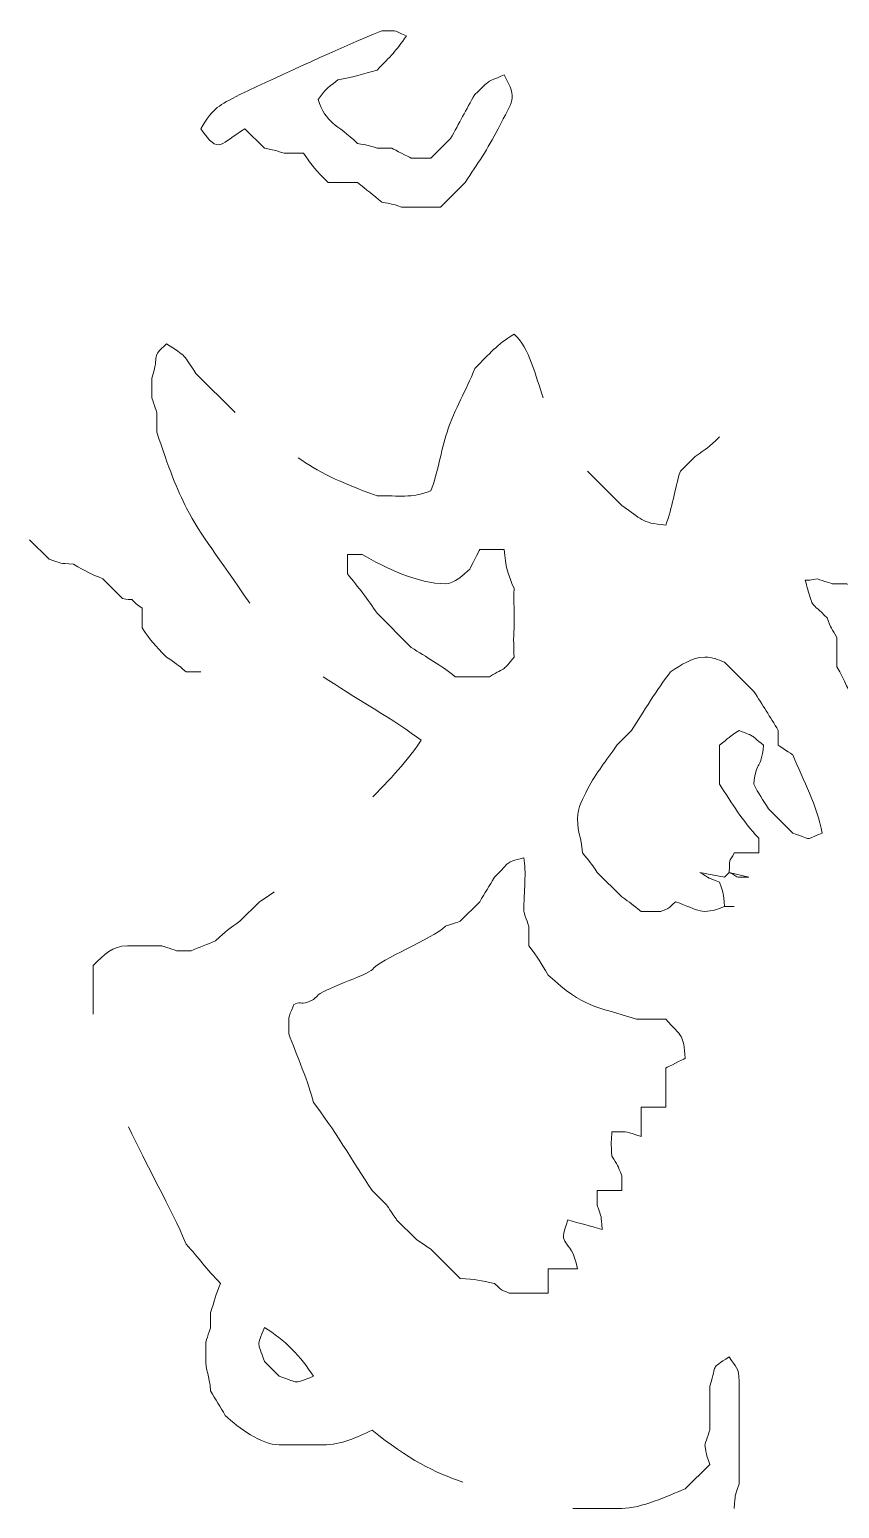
# Model space of a CAD drawing. Header units: millimetres. Extents: x -6423 to -1759, y 6 to 2012.
# Drawn here: x -1970.71 to -1945.9, y 1662.86 to 1708.18 of the extents above; entities that cross this region are included whole.
import ezdxf

# ---------------------------------------------------------------- set-up
doc = ezdxf.new("R2010")
doc.units = ezdxf.units.MM
doc.header["$MEASUREMENT"] = 0
doc.layers.add('layer 1', color=7, linetype='Continuous')

msp = doc.modelspace()

# ---------------------------------------------------------------- linework, layer by layer
at = {"layer": 'layer 1', "color": 177, "lineweight": 9}
for points, knots in [([(-1956.1694, 1706.7923), (-1956.773, 1706.5368), (-1956.5456, 1706.6754), (-1957.0689, 1706.1925), (-1957.0689, 1706.1925), (-1957.3473, 1705.7276), (-1957.5401, 1705.3081), (-1957.8185, 1704.843), (-1957.8185, 1704.843), (-1957.8185, 1704.843), (-1958.4182, 1704.2434), (-1958.4182, 1704.2434), (-1958.4182, 1704.2434), (-1958.4182, 1704.2434), (-1959.018, 1704.2432), (-1959.018, 1704.2432), (-1959.018, 1704.2432), (-1959.1136, 1704.2979), (-1959.5139, 1704.4889), (-1959.6177, 1704.5434), (-1959.6177, 1704.5434), (-1959.6177, 1704.5434), (-1960.0674, 1704.5434), (-1960.0674, 1704.5434), (-1960.0674, 1704.5434), (-1960.4359, 1704.6759), (-1960.3245, 1704.6271), (-1960.6672, 1704.693), (-1960.6672, 1704.693), (-1961.2896, 1705.3017), (-1961.6535, 1705.3015), (-1961.8665, 1706.0423), (-1961.8665, 1706.0423), (-1961.5952, 1706.4056), (-1961.6865, 1706.2944), (-1961.2671, 1706.6424), (-1961.2671, 1706.6424), (-1960.8389, 1706.7232), (-1960.4722, 1706.8108), (-1960.0674, 1706.942), (-1960.0674, 1706.942), (-1959.6365, 1707.3731), (-1959.4866, 1707.5205), (-1959.1678, 1707.9916), (-1959.1678, 1707.9916), (-1959.6468, 1708.1814), (-1959.3111, 1708.1283), (-1959.9178, 1708.1415), (-1959.9178, 1708.1415), (-1961.2768, 1707.5964), (-1962.9196, 1706.8185), (-1964.2654, 1706.1925), (-1964.2654, 1706.1925), (-1964.9395, 1705.8318), (-1965.0454, 1705.8284), (-1965.4648, 1705.143), (-1965.4648, 1705.143), (-1964.8996, 1704.3098), (-1964.8686, 1704.6985), (-1964.1154, 1705.143), (-1964.1154, 1705.143), (-1964.1154, 1705.143), (-1963.5158, 1704.5432), (-1963.5158, 1704.5432), (-1963.5158, 1704.5432), (-1963.1937, 1704.4755), (-1963.2578, 1704.5066), (-1962.916, 1704.3934), (-1962.916, 1704.3934), (-1962.916, 1704.3934), (-1962.3162, 1704.3933), (-1962.3162, 1704.3933), (-1962.3162, 1704.3933), (-1962.0317, 1703.9722), (-1961.9525, 1703.8881), (-1961.5667, 1703.4938), (-1961.5667, 1703.4938), (-1961.5667, 1703.4938), (-1960.6672, 1703.4937), (-1960.6672, 1703.4937), (-1960.6672, 1703.4937), (-1960.3896, 1703.2698), (-1960.1947, 1703.1188), (-1959.9176, 1702.8941), (-1959.9176, 1702.8941), (-1959.5955, 1702.8264), (-1959.6596, 1702.8576), (-1959.3178, 1702.7441), (-1959.3178, 1702.7441), (-1959.3178, 1702.7441), (-1958.1187, 1702.7442), (-1958.1187, 1702.7442), (-1958.1187, 1702.7442), (-1958.1187, 1702.7442), (-1957.3687, 1703.4938), (-1957.3687, 1703.4938), (-1957.3687, 1703.4938), (-1956.9818, 1704.0852), (-1956.6802, 1704.5014), (-1956.3591, 1705.1428), (-1956.3591, 1705.1428), (-1955.9019, 1706.0572), (-1955.7421, 1706.0041), (-1956.1694, 1706.7923)], [0, 0, 0, 0, 0.037037037037037, 0.037037037037037, 0.037037037037037, 0.037037037037037, 0.0740740740740741, 0.0740740740740741, 0.0740740740740741, 0.0740740740740741, 0.1111111111111111, 0.1111111111111111, 0.1111111111111111, 0.1111111111111111, 0.1481481481481481, 0.1481481481481481, 0.1481481481481481, 0.1481481481481481, 0.1851851851851852, 0.1851851851851852, 0.1851851851851852, 0.1851851851851852, 0.2222222222222222, 0.2222222222222222, 0.2222222222222222, 0.2222222222222222, 0.2592592592592592, 0.2592592592592592, 0.2592592592592592, 0.2592592592592592, 0.2962962962962963, 0.2962962962962963, 0.2962962962962963, 0.2962962962962963, 0.3333333333333333, 0.3333333333333333, 0.3333333333333333, 0.3333333333333333, 0.3703703703703703, 0.3703703703703703, 0.3703703703703703, 0.3703703703703703, 0.4074074074074074, 0.4074074074074074, 0.4074074074074074, 0.4074074074074074, 0.4444444444444444, 0.4444444444444444, 0.4444444444444444, 0.4444444444444444, 0.4814814814814815, 0.4814814814814815, 0.4814814814814815, 0.4814814814814815, 0.5185185185185185, 0.5185185185185185, 0.5185185185185185, 0.5185185185185185, 0.5555555555555556, 0.5555555555555556, 0.5555555555555556, 0.5555555555555556, 0.5925925925925926, 0.5925925925925926, 0.5925925925925926, 0.5925925925925926, 0.6296296296296297, 0.6296296296296297, 0.6296296296296297, 0.6296296296296297, 0.6666666666666666, 0.6666666666666666, 0.6666666666666666, 0.6666666666666666, 0.7037037037037037, 0.7037037037037037, 0.7037037037037037, 0.7037037037037037, 0.7407407407407407, 0.7407407407407407, 0.7407407407407407, 0.7407407407407407, 0.7777777777777778, 0.7777777777777778, 0.7777777777777778, 0.7777777777777778, 0.8148148148148148, 0.8148148148148148, 0.8148148148148148, 0.8148148148148148, 0.8518518518518519, 0.8518518518518519, 0.8518518518518519, 0.8518518518518519, 0.8888888888888888, 0.8888888888888888, 0.8888888888888888, 0.8888888888888888, 0.9259259259259259, 0.9259259259259259, 0.9259259259259259, 0.9259259259259259, 1, 1, 1, 1]), ([(-1963.9655, 1690.6002), (-1964.9446, 1692.0491), (-1965.4518, 1692.6474), (-1965.9001, 1693.5126), (-1965.9001, 1693.5126), (-1966.1916, 1694.0753), (-1966.4585, 1694.7511), (-1966.814, 1695.8475), (-1966.814, 1695.8475), (-1966.814, 1695.8475), (-1966.814, 1696.4472), (-1966.814, 1696.4472), (-1966.814, 1696.4472), (-1966.8183, 1696.4562), (-1966.955, 1696.872), (-1966.9641, 1696.897), (-1966.9641, 1696.897), (-1966.9641, 1696.897), (-1966.9641, 1697.4965), (-1966.9641, 1697.4965), (-1966.9641, 1697.4965), (-1966.7137, 1698.2693), (-1967.0165, 1698.115), (-1966.5143, 1698.5463), (-1966.5143, 1698.5463), (-1965.9118, 1698.1776), (-1965.9961, 1698.2112), (-1965.6147, 1697.6465), (-1965.6147, 1697.6465), (-1965.6147, 1697.6465), (-1964.4155, 1696.4472), (-1964.4155, 1696.4472)], [0, 0, 0, 0, 0.1111111111111111, 0.1111111111111111, 0.1111111111111111, 0.1111111111111111, 0.2222222222222222, 0.2222222222222222, 0.2222222222222222, 0.2222222222222222, 0.3333333333333333, 0.3333333333333333, 0.3333333333333333, 0.3333333333333333, 0.4444444444444444, 0.4444444444444444, 0.4444444444444444, 0.4444444444444444, 0.5555555555555556, 0.5555555555555556, 0.5555555555555556, 0.5555555555555556, 0.6666666666666666, 0.6666666666666666, 0.6666666666666666, 0.6666666666666666, 0.7777777777777778, 0.7777777777777778, 0.7777777777777778, 0.7777777777777778, 1, 1, 1, 1]), ([(-1962.4846, 1695.0611), (-1961.879, 1694.6451), (-1961.2597, 1694.3111), (-1960.0674, 1693.8985), (-1960.0674, 1693.8985), (-1959.3731, 1693.8985), (-1959.0308, 1693.8105), (-1958.4182, 1694.0484), (-1958.4182, 1694.0484), (-1958.1949, 1694.6237), (-1958.1195, 1695.2436), (-1957.9189, 1695.8476), (-1957.9189, 1695.8476), (-1957.6726, 1696.5896), (-1957.3481, 1697.1004), (-1957.0689, 1697.7966), (-1957.0689, 1697.7966), (-1956.6013, 1698.2641), (-1956.4075, 1698.5171), (-1955.8696, 1698.8458), (-1955.8696, 1698.8458), (-1955.3858, 1698.4429), (-1955.2112, 1697.5427), (-1954.9744, 1696.8971)], [0, 0, 0, 0, 0.1428571428571428, 0.1428571428571428, 0.1428571428571428, 0.1428571428571428, 0.2857142857142857, 0.2857142857142857, 0.2857142857142857, 0.2857142857142857, 0.4285714285714285, 0.4285714285714285, 0.4285714285714285, 0.4285714285714285, 0.5714285714285714, 0.5714285714285714, 0.5714285714285714, 0.5714285714285714, 0.7142857142857143, 0.7142857142857143, 0.7142857142857143, 0.7142857142857143, 1, 1, 1, 1]), ([(-1953.6209, 1694.6483), (-1953.6209, 1694.6483), (-1952.5711, 1693.5985), (-1952.5711, 1693.5985), (-1952.5711, 1693.5985), (-1951.9454, 1693.1894), (-1952.0002, 1693.0588), (-1951.2218, 1692.9987), (-1951.2218, 1692.9987), (-1951.0158, 1693.5293), (-1950.9534, 1694.0892), (-1950.772, 1694.6483), (-1950.772, 1694.6483), (-1950.772, 1694.6483), (-1950.3224, 1695.098), (-1950.3224, 1695.098), (-1950.3224, 1695.098), (-1949.957, 1695.3422), (-1949.9238, 1695.3735), (-1949.5727, 1695.6977)], [0, 0, 0, 0, 0.1666666666666667, 0.1666666666666667, 0.1666666666666667, 0.1666666666666667, 0.3333333333333333, 0.3333333333333333, 0.3333333333333333, 0.3333333333333333, 0.5, 0.5, 0.5, 0.5, 0.6666666666666666, 0.6666666666666666, 0.6666666666666666, 0.6666666666666666, 1, 1, 1, 1]), ([(-1970.7123, 1692.549), (-1970.7123, 1692.549), (-1970.1125, 1691.9496), (-1970.1125, 1691.9496), (-1970.1125, 1691.9496), (-1969.6724, 1691.8037), (-1969.837, 1691.8358), (-1969.3631, 1691.7994), (-1969.3631, 1691.7994), (-1968.9869, 1691.5743), (-1968.866, 1691.5113), (-1968.4633, 1691.3498), (-1968.4633, 1691.3498), (-1968.4633, 1691.3498), (-1967.8637, 1690.7499), (-1967.8637, 1690.7499), (-1967.8637, 1690.7499), (-1967.2613, 1690.6238), (-1967.888, 1690.9048), (-1967.2639, 1690.4502), (-1967.2639, 1690.4502), (-1967.2639, 1690.4502), (-1967.2639, 1689.8506), (-1967.2639, 1689.8506), (-1967.2639, 1689.8506), (-1966.9792, 1689.429), (-1966.9002, 1689.3454), (-1966.5143, 1688.9508), (-1966.5143, 1688.9508), (-1966.2306, 1688.7694), (-1966.1861, 1688.7202), (-1965.9145, 1688.5009), (-1965.9145, 1688.5009), (-1965.9145, 1688.5009), (-1965.4648, 1688.5012), (-1965.4648, 1688.5012)], [0, 0, 0, 0, 0.1, 0.1, 0.1, 0.1, 0.2, 0.2, 0.2, 0.2, 0.3, 0.3, 0.3, 0.3, 0.4, 0.4, 0.4, 0.4, 0.5, 0.5, 0.5, 0.5, 0.6, 0.6, 0.6, 0.6, 0.7, 0.7, 0.7, 0.7, 0.8, 0.8, 0.8, 0.8, 1, 1, 1, 1]), ([(-1955.8696, 1691.05), (-1955.8696, 1690.7996), (-1955.8777, 1690.6889), (-1955.874, 1690.6111), (-1955.874, 1690.6111), (-1955.8566, 1690.2457), (-1955.8582, 1689.9335), (-1955.8787, 1689.5682), (-1955.8787, 1689.5682), (-1955.8869, 1689.4243), (-1955.8697, 1689.2676), (-1955.8697, 1688.9509), (-1955.8697, 1688.9509), (-1956.2038, 1688.5194), (-1956.1007, 1688.6616), (-1956.6192, 1688.3512), (-1956.6192, 1688.3512), (-1956.6192, 1688.3512), (-1957.6687, 1688.3512), (-1957.6687, 1688.3512), (-1957.6687, 1688.3512), (-1958.1195, 1688.7073), (-1958.5431, 1688.9399), (-1959.018, 1689.2508), (-1959.018, 1689.2508), (-1959.018, 1689.2508), (-1960.0674, 1690.3003), (-1960.0674, 1690.3003), (-1960.0674, 1690.3003), (-1960.3495, 1690.7175), (-1960.6411, 1691.0979), (-1960.9669, 1691.4996), (-1960.9669, 1691.4996), (-1960.9669, 1691.4996), (-1960.9669, 1692.0992), (-1960.9669, 1692.0992), (-1960.9669, 1692.0992), (-1960.9669, 1692.0992), (-1960.5171, 1692.0994), (-1960.5171, 1692.0994), (-1960.5171, 1692.0994), (-1959.8305, 1691.6881), (-1958.8124, 1691.1996), (-1957.9685, 1691.1996), (-1957.9685, 1691.1996), (-1957.6833, 1691.1996), (-1957.4283, 1691.4805), (-1957.2189, 1691.6496), (-1957.2189, 1691.6496), (-1957.2017, 1691.6893), (-1956.9361, 1692.2095), (-1956.919, 1692.2492), (-1956.919, 1692.2492), (-1956.919, 1692.2492), (-1956.1694, 1692.2494), (-1956.1694, 1692.2494), (-1956.1694, 1692.2494), (-1956.1289, 1691.7212), (-1956.0573, 1691.5079), (-1955.8696, 1691.05)], [0, 0, 0, 0, 0.0625, 0.0625, 0.0625, 0.0625, 0.125, 0.125, 0.125, 0.125, 0.1875, 0.1875, 0.1875, 0.1875, 0.25, 0.25, 0.25, 0.25, 0.3125, 0.3125, 0.3125, 0.3125, 0.375, 0.375, 0.375, 0.375, 0.4375, 0.4375, 0.4375, 0.4375, 0.5, 0.5, 0.5, 0.5, 0.5625, 0.5625, 0.5625, 0.5625, 0.625, 0.625, 0.625, 0.625, 0.6875, 0.6875, 0.6875, 0.6875, 0.75, 0.75, 0.75, 0.75, 0.8125, 0.8125, 0.8125, 0.8125, 0.875, 0.875, 0.875, 0.875, 1, 1, 1, 1]), ([(-1946.9497, 1691.3077), (-1946.9242, 1691.2219), (-1946.899, 1691.136), (-1946.8742, 1691.0499), (-1946.8742, 1691.0499), (-1946.6897, 1690.4088), (-1946.7958, 1690.6833), (-1946.2743, 1690.1505), (-1946.2743, 1690.1505), (-1946.1574, 1689.8254), (-1946.1416, 1689.834), (-1945.9744, 1689.5507), (-1945.9744, 1689.5507), (-1945.9744, 1689.5507), (-1945.9744, 1688.6511), (-1945.9744, 1688.6511), (-1945.9744, 1688.6511), (-1945.4944, 1687.8499), (-1945.4745, 1687.0854), (-1944.4752, 1687.4518), (-1944.4752, 1687.4518), (-1944.5624, 1687.9133), (-1944.5865, 1687.9462), (-1944.7749, 1688.3512), (-1944.7749, 1688.3512), (-1944.3875, 1688.842), (-1944.4542, 1688.6383), (-1944.3251, 1689.2509), (-1944.3251, 1689.2509), (-1943.9234, 1689.6526), (-1943.5467, 1689.9408), (-1943.2757, 1690.3003), (-1943.2757, 1690.3003), (-1943.4973, 1691.0543), (-1943.383, 1690.8829), (-1944.1753, 1690.8998), (-1944.1753, 1690.8998), (-1944.1844, 1690.9041), (-1944.5999, 1691.0408), (-1944.6251, 1691.05), (-1944.6251, 1691.05), (-1944.6251, 1691.05), (-1945.2247, 1691.0499), (-1945.2247, 1691.0499), (-1945.2247, 1691.0499), (-1945.234, 1691.0539), (-1945.6495, 1691.1908), (-1945.6746, 1691.1996), (-1945.6746, 1691.1996), (-1945.6746, 1691.1996), (-1946.1245, 1691.1998), (-1946.1245, 1691.1998), (-1946.1245, 1691.1998), (-1946.1335, 1691.2039), (-1946.5491, 1691.3407), (-1946.5741, 1691.3497), (-1946.5741, 1691.3497), (-1946.7641, 1691.3099), (-1946.8743, 1691.3023), (-1946.9497, 1691.3077)], [0, 0, 0, 0, 0.0625, 0.0625, 0.0625, 0.0625, 0.125, 0.125, 0.125, 0.125, 0.1875, 0.1875, 0.1875, 0.1875, 0.25, 0.25, 0.25, 0.25, 0.3125, 0.3125, 0.3125, 0.3125, 0.375, 0.375, 0.375, 0.375, 0.4375, 0.4375, 0.4375, 0.4375, 0.5, 0.5, 0.5, 0.5, 0.5625, 0.5625, 0.5625, 0.5625, 0.625, 0.625, 0.625, 0.625, 0.6875, 0.6875, 0.6875, 0.6875, 0.75, 0.75, 0.75, 0.75, 0.8125, 0.8125, 0.8125, 0.8125, 0.875, 0.875, 0.875, 0.875, 1, 1, 1, 1]), ([(-1950.1724, 1682.3541), (-1950.1724, 1682.3541), (-1949.4227, 1682.2042), (-1949.4227, 1682.2042), (-1949.4227, 1682.2042), (-1949.4227, 1682.2042), (-1949.2726, 1682.3543), (-1949.2726, 1682.3543), (-1949.2726, 1682.3543), (-1949.2726, 1682.3543), (-1948.6731, 1682.2041), (-1948.6731, 1682.2041), (-1948.6731, 1682.2041), (-1949.2078, 1682.2042), (-1948.9271, 1682.1878), (-1949.2726, 1682.3543), (-1949.2726, 1682.3543), (-1949.2726, 1682.9133), (-1949.262, 1682.6304), (-1949.1229, 1682.9538), (-1949.1229, 1682.9538), (-1949.1229, 1682.9538), (-1948.3732, 1682.954), (-1948.3732, 1682.954), (-1948.3732, 1682.954), (-1948.3732, 1682.954), (-1948.3732, 1683.4038), (-1948.3732, 1683.4038), (-1948.3732, 1683.4038), (-1948.8853, 1683.9584), (-1949.1809, 1684.4542), (-1949.5727, 1685.053), (-1949.5727, 1685.053), (-1949.5727, 1685.053), (-1949.5727, 1686.2523), (-1949.5727, 1686.2523), (-1949.5727, 1686.2523), (-1949.301, 1686.4713), (-1949.2568, 1686.5205), (-1948.9731, 1686.7019), (-1948.9731, 1686.7019), (-1948.4497, 1686.4875), (-1948.6749, 1686.6167), (-1948.2234, 1686.2523), (-1948.2234, 1686.2523), (-1948.3028, 1685.4457), (-1948.4436, 1685.8595), (-1948.5231, 1685.053), (-1948.5231, 1685.053), (-1948.3734, 1684.7733), (-1948.2544, 1684.5743), (-1948.0733, 1684.3034), (-1948.0733, 1684.3034), (-1948.0733, 1684.3034), (-1947.3238, 1683.5534), (-1947.3238, 1683.5534), (-1947.3238, 1683.5534), (-1946.6514, 1683.3356), (-1947.0334, 1683.3302), (-1946.4242, 1683.5536), (-1946.4242, 1683.5536), (-1946.5875, 1684.4182), (-1947.0034, 1685.1537), (-1947.3238, 1685.9523), (-1947.3238, 1685.9523), (-1947.3521, 1685.968), (-1947.745, 1686.2369), (-1947.7735, 1686.2521), (-1947.7735, 1686.2521), (-1947.7735, 1686.2521), (-1947.7735, 1686.7019), (-1947.7735, 1686.7019), (-1947.7735, 1686.7019), (-1948.0243, 1687.1207), (-1948.2519, 1687.4866), (-1948.5231, 1687.9016), (-1948.5231, 1687.9016), (-1948.5231, 1687.9016), (-1949.4227, 1688.8009), (-1949.4227, 1688.8009), (-1949.4227, 1688.8009), (-1949.6463, 1688.875), (-1949.7614, 1688.9509), (-1950.0225, 1688.9509), (-1950.0225, 1688.9509), (-1950.4432, 1688.9508), (-1950.7361, 1688.7021), (-1951.0719, 1688.5012), (-1951.0719, 1688.5012), (-1951.4969, 1687.9626), (-1951.8908, 1687.2838), (-1952.2713, 1686.7019), (-1952.2713, 1686.7019), (-1952.2713, 1686.7019), (-1952.7212, 1686.2523), (-1952.7212, 1686.2523), (-1952.7212, 1686.2523), (-1953.057, 1685.7549), (-1953.3359, 1685.4352), (-1953.6209, 1684.9029), (-1953.6209, 1684.9029), (-1953.7567, 1684.6107), (-1953.9205, 1684.3617), (-1953.9205, 1684.0034), (-1953.9205, 1684.0034), (-1953.9205, 1683.4964), (-1953.8122, 1683.4975), (-1953.7706, 1682.954), (-1953.7706, 1682.954), (-1953.5514, 1682.6823), (-1953.5026, 1682.6377), (-1953.3207, 1682.3543), (-1953.3207, 1682.3543), (-1953.3207, 1682.3543), (-1952.5711, 1681.6044), (-1952.5711, 1681.6044), (-1952.5711, 1681.6044), (-1952.297, 1681.4214), (-1952.2409, 1681.3679), (-1951.9713, 1681.1548), (-1951.9713, 1681.1548), (-1951.9713, 1681.1548), (-1951.3718, 1681.1547), (-1951.3718, 1681.1547), (-1951.3718, 1681.1547), (-1951.1934, 1681.2562), (-1951.2335, 1681.143), (-1950.9219, 1681.4547), (-1950.9219, 1681.4547), (-1950.1843, 1681.1993), (-1950.1537, 1681.021), (-1949.4227, 1681.3047), (-1949.4227, 1681.3047), (-1949.4591, 1681.7785), (-1949.4267, 1681.6142), (-1949.5727, 1682.0544), (-1949.5727, 1682.0544), (-1949.8847, 1682.1666), (-1949.8953, 1682.1771), (-1950.1724, 1682.3541)], [0, 0, 0, 0, 0.0277777777777778, 0.0277777777777778, 0.0277777777777778, 0.0277777777777778, 0.0555555555555556, 0.0555555555555556, 0.0555555555555556, 0.0555555555555556, 0.0833333333333333, 0.0833333333333333, 0.0833333333333333, 0.0833333333333333, 0.1111111111111111, 0.1111111111111111, 0.1111111111111111, 0.1111111111111111, 0.1388888888888889, 0.1388888888888889, 0.1388888888888889, 0.1388888888888889, 0.1666666666666667, 0.1666666666666667, 0.1666666666666667, 0.1666666666666667, 0.1944444444444444, 0.1944444444444444, 0.1944444444444444, 0.1944444444444444, 0.2222222222222222, 0.2222222222222222, 0.2222222222222222, 0.2222222222222222, 0.25, 0.25, 0.25, 0.25, 0.2777777777777778, 0.2777777777777778, 0.2777777777777778, 0.2777777777777778, 0.3055555555555556, 0.3055555555555556, 0.3055555555555556, 0.3055555555555556, 0.3333333333333333, 0.3333333333333333, 0.3333333333333333, 0.3333333333333333, 0.3611111111111111, 0.3611111111111111, 0.3611111111111111, 0.3611111111111111, 0.3888888888888889, 0.3888888888888889, 0.3888888888888889, 0.3888888888888889, 0.4166666666666667, 0.4166666666666667, 0.4166666666666667, 0.4166666666666667, 0.4444444444444444, 0.4444444444444444, 0.4444444444444444, 0.4444444444444444, 0.4722222222222222, 0.4722222222222222, 0.4722222222222222, 0.4722222222222222, 0.5, 0.5, 0.5, 0.5, 0.5277777777777778, 0.5277777777777778, 0.5277777777777778, 0.5277777777777778, 0.5555555555555556, 0.5555555555555556, 0.5555555555555556, 0.5555555555555556, 0.5833333333333334, 0.5833333333333334, 0.5833333333333334, 0.5833333333333334, 0.6111111111111112, 0.6111111111111112, 0.6111111111111112, 0.6111111111111112, 0.6388888888888888, 0.6388888888888888, 0.6388888888888888, 0.6388888888888888, 0.6666666666666666, 0.6666666666666666, 0.6666666666666666, 0.6666666666666666, 0.6944444444444444, 0.6944444444444444, 0.6944444444444444, 0.6944444444444444, 0.7222222222222222, 0.7222222222222222, 0.7222222222222222, 0.7222222222222222, 0.75, 0.75, 0.75, 0.75, 0.7777777777777778, 0.7777777777777778, 0.7777777777777778, 0.7777777777777778, 0.8055555555555556, 0.8055555555555556, 0.8055555555555556, 0.8055555555555556, 0.8333333333333334, 0.8333333333333334, 0.8333333333333334, 0.8333333333333334, 0.8611111111111112, 0.8611111111111112, 0.8611111111111112, 0.8611111111111112, 0.8888888888888888, 0.8888888888888888, 0.8888888888888888, 0.8888888888888888, 0.9166666666666666, 0.9166666666666666, 0.9166666666666666, 0.9166666666666666, 0.9444444444444444, 0.9444444444444444, 0.9444444444444444, 0.9444444444444444, 1, 1, 1, 1]), ([(-1960.191, 1684.6712), (-1959.5549, 1685.3181), (-1959.0048, 1685.9335), (-1958.7181, 1686.402), (-1958.7181, 1686.402), (-1959.4371, 1686.9695), (-1960.8334, 1687.7545), (-1961.7168, 1688.3512)], [0, 0, 0, 0, 0.3333333333333333, 0.3333333333333333, 0.3333333333333333, 0.3333333333333333, 1, 1, 1, 1]), ([(-1953.9205, 1670.2103), (-1953.9205, 1670.2103), (-1954.8201, 1670.21), (-1954.8201, 1670.21), (-1954.8201, 1670.21), (-1954.8201, 1670.21), (-1954.8201, 1669.4604), (-1954.8201, 1669.4604), (-1954.8201, 1669.4604), (-1954.8201, 1669.4604), (-1956.0194, 1669.4604), (-1956.0194, 1669.4604), (-1956.0194, 1669.4604), (-1956.1981, 1669.562), (-1956.1577, 1669.4488), (-1956.4691, 1669.7604), (-1956.4691, 1669.7604), (-1956.8916, 1669.8401), (-1957.0514, 1669.9001), (-1957.5188, 1669.9102), (-1957.5188, 1669.9102), (-1957.5188, 1669.9102), (-1958.4182, 1670.8099), (-1958.4182, 1670.8099), (-1958.4182, 1670.8099), (-1958.4438, 1670.8263), (-1958.8504, 1671.1002), (-1958.868, 1671.1096), (-1958.868, 1671.1096), (-1958.868, 1671.1096), (-1959.468, 1671.7095), (-1959.468, 1671.7095), (-1959.468, 1671.7095), (-1959.484, 1671.7348), (-1959.758, 1672.1417), (-1959.7676, 1672.1593), (-1959.7676, 1672.1593), (-1959.7676, 1672.1593), (-1960.2173, 1672.6089), (-1960.2173, 1672.6089), (-1960.2173, 1672.6089), (-1960.7824, 1673.445), (-1961.4371, 1674.5735), (-1962.0165, 1675.3076), (-1962.0165, 1675.3076), (-1962.1334, 1675.8614), (-1962.5561, 1676.7993), (-1962.7661, 1677.4066), (-1962.7661, 1677.4066), (-1962.7661, 1678.0229), (-1962.8153, 1677.7933), (-1962.6165, 1678.3061), (-1962.6165, 1678.3061), (-1962.293, 1678.4454), (-1962.4979, 1678.2336), (-1962.0167, 1678.4563), (-1962.0167, 1678.4563), (-1962.0151, 1678.4577), (-1961.9056, 1678.5536), (-1961.9001, 1678.5646), (-1961.9001, 1678.5646), (-1961.8115, 1678.744), (-1960.3364, 1679.2117), (-1960.2103, 1679.3816), (-1960.2103, 1679.3816), (-1959.9775, 1679.6952), (-1958.3697, 1680.3095), (-1957.9685, 1680.7051), (-1957.9685, 1680.7051), (-1957.9556, 1680.711), (-1957.5317, 1680.8491), (-1957.5188, 1680.8549), (-1957.5188, 1680.8549), (-1957.5188, 1680.8549), (-1956.919, 1681.4545), (-1956.919, 1681.4545), (-1956.919, 1681.4545), (-1956.7654, 1681.7148), (-1956.6244, 1681.9449), (-1956.4691, 1682.2042), (-1956.4691, 1682.2042), (-1955.9361, 1682.7257), (-1956.2106, 1682.6197), (-1955.5696, 1682.8039), (-1955.5696, 1682.8039), (-1955.4859, 1682.3833), (-1955.5696, 1681.7672), (-1955.5696, 1681.1547), (-1955.5696, 1681.1547), (-1955.5655, 1681.1455), (-1955.4289, 1680.73), (-1955.4199, 1680.705), (-1955.4199, 1680.705), (-1955.4199, 1680.705), (-1955.4199, 1680.1052), (-1955.4199, 1680.1052), (-1955.4199, 1680.1052), (-1955.1141, 1679.7182), (-1955.0587, 1679.6038), (-1954.8202, 1679.2058), (-1954.8202, 1679.2058), (-1953.7121, 1678.1827), (-1953.3933, 1678.2688), (-1952.1214, 1677.8565), (-1952.1214, 1677.8565), (-1952.1214, 1677.8565), (-1951.2218, 1677.8562), (-1951.2218, 1677.8562), (-1951.2218, 1677.8562), (-1950.7123, 1677.3043), (-1950.6789, 1677.3959), (-1950.6223, 1676.6571), (-1950.6223, 1676.6571), (-1950.714, 1676.6174), (-1951.126, 1676.4028), (-1951.2218, 1676.357), (-1951.2218, 1676.357), (-1951.2218, 1676.357), (-1951.222, 1675.1577), (-1951.222, 1675.1577), (-1951.222, 1675.1577), (-1951.222, 1675.1577), (-1951.9716, 1675.1577), (-1951.9716, 1675.1577), (-1951.9716, 1675.1577), (-1951.9716, 1675.1577), (-1951.9713, 1674.258), (-1951.9713, 1674.258), (-1951.9713, 1674.258), (-1952.5008, 1674.4299), (-1952.2814, 1674.3953), (-1952.8709, 1674.4082), (-1952.8709, 1674.4082), (-1952.8867, 1674.1627), (-1952.9019, 1674.0515), (-1952.8711, 1673.6584), (-1952.8711, 1673.6584), (-1952.7038, 1673.375), (-1952.688, 1673.3839), (-1952.5711, 1673.0589), (-1952.5711, 1673.0589), (-1952.5711, 1673.0589), (-1952.5711, 1672.6091), (-1952.5711, 1672.6091), (-1952.5711, 1672.6091), (-1952.5711, 1672.6091), (-1953.3207, 1672.6089), (-1953.3207, 1672.6089), (-1953.3207, 1672.6089), (-1953.3207, 1672.6089), (-1953.3209, 1672.1591), (-1953.3209, 1672.1591), (-1953.3209, 1672.1591), (-1953.1679, 1671.6978), (-1953.2096, 1671.9029), (-1953.1709, 1671.4094), (-1953.1709, 1671.4094), (-1953.544, 1671.5304), (-1953.8473, 1671.5885), (-1954.2203, 1671.7095), (-1954.2203, 1671.7095), (-1954.5672, 1670.7627), (-1954.1454, 1671.2774), (-1953.9205, 1670.2103)], [0, 0, 0, 0, 0.0238095238095238, 0.0238095238095238, 0.0238095238095238, 0.0238095238095238, 0.0476190476190476, 0.0476190476190476, 0.0476190476190476, 0.0476190476190476, 0.0714285714285714, 0.0714285714285714, 0.0714285714285714, 0.0714285714285714, 0.0952380952380952, 0.0952380952380952, 0.0952380952380952, 0.0952380952380952, 0.119047619047619, 0.119047619047619, 0.119047619047619, 0.119047619047619, 0.1428571428571428, 0.1428571428571428, 0.1428571428571428, 0.1428571428571428, 0.1666666666666667, 0.1666666666666667, 0.1666666666666667, 0.1666666666666667, 0.1904761904761905, 0.1904761904761905, 0.1904761904761905, 0.1904761904761905, 0.2142857142857143, 0.2142857142857143, 0.2142857142857143, 0.2142857142857143, 0.2380952380952381, 0.2380952380952381, 0.2380952380952381, 0.2380952380952381, 0.2619047619047619, 0.2619047619047619, 0.2619047619047619, 0.2619047619047619, 0.2857142857142857, 0.2857142857142857, 0.2857142857142857, 0.2857142857142857, 0.3095238095238095, 0.3095238095238095, 0.3095238095238095, 0.3095238095238095, 0.3333333333333333, 0.3333333333333333, 0.3333333333333333, 0.3333333333333333, 0.3571428571428572, 0.3571428571428572, 0.3571428571428572, 0.3571428571428572, 0.3809523809523809, 0.3809523809523809, 0.3809523809523809, 0.3809523809523809, 0.4047619047619048, 0.4047619047619048, 0.4047619047619048, 0.4047619047619048, 0.4285714285714285, 0.4285714285714285, 0.4285714285714285, 0.4285714285714285, 0.4523809523809524, 0.4523809523809524, 0.4523809523809524, 0.4523809523809524, 0.4761904761904762, 0.4761904761904762, 0.4761904761904762, 0.4761904761904762, 0.5, 0.5, 0.5, 0.5, 0.5238095238095238, 0.5238095238095238, 0.5238095238095238, 0.5238095238095238, 0.5476190476190477, 0.5476190476190477, 0.5476190476190477, 0.5476190476190477, 0.5714285714285714, 0.5714285714285714, 0.5714285714285714, 0.5714285714285714, 0.5952380952380952, 0.5952380952380952, 0.5952380952380952, 0.5952380952380952, 0.6190476190476191, 0.6190476190476191, 0.6190476190476191, 0.6190476190476191, 0.6428571428571429, 0.6428571428571429, 0.6428571428571429, 0.6428571428571429, 0.6666666666666666, 0.6666666666666666, 0.6666666666666666, 0.6666666666666666, 0.6904761904761905, 0.6904761904761905, 0.6904761904761905, 0.6904761904761905, 0.7142857142857143, 0.7142857142857143, 0.7142857142857143, 0.7142857142857143, 0.7380952380952381, 0.7380952380952381, 0.7380952380952381, 0.7380952380952381, 0.7619047619047619, 0.7619047619047619, 0.7619047619047619, 0.7619047619047619, 0.7857142857142857, 0.7857142857142857, 0.7857142857142857, 0.7857142857142857, 0.8095238095238095, 0.8095238095238095, 0.8095238095238095, 0.8095238095238095, 0.8333333333333334, 0.8333333333333334, 0.8333333333333334, 0.8333333333333334, 0.8571428571428571, 0.8571428571428571, 0.8571428571428571, 0.8571428571428571, 0.8809523809523809, 0.8809523809523809, 0.8809523809523809, 0.8809523809523809, 0.9047619047619048, 0.9047619047619048, 0.9047619047619048, 0.9047619047619048, 0.9285714285714286, 0.9285714285714286, 0.9285714285714286, 0.9285714285714286, 0.9523809523809523, 0.9523809523809523, 0.9523809523809523, 0.9523809523809523, 1, 1, 1, 1]), ([(-1963.2158, 1681.7545), (-1963.2336, 1681.7448), (-1963.6402, 1681.4708), (-1963.6656, 1681.4547), (-1963.6656, 1681.4547), (-1963.6656, 1681.4547), (-1964.2654, 1680.8547), (-1964.2654, 1680.8547), (-1964.2654, 1680.8547), (-1964.6307, 1680.6106), (-1964.6639, 1680.5792), (-1965.0149, 1680.2554), (-1965.0149, 1680.2554), (-1965.2611, 1680.1544), (-1965.5179, 1680.0545), (-1965.7648, 1679.9554), (-1965.7648, 1679.9554), (-1965.7648, 1679.9554), (-1966.2145, 1679.9554), (-1966.2145, 1679.9554), (-1966.2145, 1679.9554), (-1966.2235, 1679.9594), (-1966.6391, 1680.0962), (-1966.6642, 1680.1052), (-1966.6642, 1680.1052), (-1966.6642, 1680.1052), (-1967.4138, 1680.1053), (-1967.4138, 1680.1053), (-1967.4138, 1680.1053), (-1967.4138, 1680.1053), (-1967.7136, 1680.1053), (-1967.7136, 1680.1053), (-1967.7136, 1680.1053), (-1968.1944, 1680.1052), (-1968.4152, 1679.8269), (-1968.7631, 1679.5055), (-1968.7631, 1679.5055), (-1968.7631, 1679.5055), (-1968.7631, 1678.0064), (-1968.7631, 1678.0064)], [0, 0, 0, 0, 0.0909090909090909, 0.0909090909090909, 0.0909090909090909, 0.0909090909090909, 0.1818181818181818, 0.1818181818181818, 0.1818181818181818, 0.1818181818181818, 0.2727272727272727, 0.2727272727272727, 0.2727272727272727, 0.2727272727272727, 0.3636363636363636, 0.3636363636363636, 0.3636363636363636, 0.3636363636363636, 0.4545454545454545, 0.4545454545454545, 0.4545454545454545, 0.4545454545454545, 0.5454545454545454, 0.5454545454545454, 0.5454545454545454, 0.5454545454545454, 0.6363636363636364, 0.6363636363636364, 0.6363636363636364, 0.6363636363636364, 0.7272727272727273, 0.7272727272727273, 0.7272727272727273, 0.7272727272727273, 0.8181818181818182, 0.8181818181818182, 0.8181818181818182, 0.8181818181818182, 1, 1, 1, 1]), ([(-1967.6778, 1674.5579), (-1967.1429, 1673.4047), (-1966.3839, 1672.0701), (-1965.9145, 1670.9596), (-1965.9145, 1670.9596), (-1965.505, 1670.5159), (-1965.3053, 1670.2105), (-1964.8653, 1669.7604), (-1964.8653, 1669.7604), (-1965.0097, 1669.4077), (-1965.0476, 1669.223), (-1965.165, 1668.8609), (-1965.165, 1668.8609), (-1965.165, 1668.8609), (-1965.165, 1668.4111), (-1965.165, 1668.4111), (-1965.165, 1668.4111), (-1965.169, 1668.4021), (-1965.3059, 1667.9865), (-1965.3149, 1667.9613), (-1965.3149, 1667.9613), (-1965.3149, 1667.9613), (-1965.3149, 1667.5113), (-1965.3149, 1667.5113), (-1965.3149, 1667.5113), (-1965.3149, 1667.0044), (-1965.2068, 1667.0052), (-1965.165, 1666.4621), (-1965.165, 1666.4621), (-1965.0114, 1666.2019), (-1964.8705, 1665.9717), (-1964.7151, 1665.7124), (-1964.7151, 1665.7124), (-1964.2972, 1665.3266), (-1963.6238, 1664.8129), (-1963.0661, 1664.8129), (-1963.0661, 1664.8129), (-1963.0661, 1664.8129), (-1961.7167, 1664.8129), (-1961.7167, 1664.8129), (-1961.7167, 1664.8129), (-1961.1539, 1664.8128), (-1960.6891, 1665.0431), (-1960.2173, 1665.2626), (-1960.2173, 1665.2626), (-1959.1123, 1664.3663), (-1958.2948, 1663.9587), (-1957.4393, 1663.6695)], [0, 0, 0, 0, 0.0769230769230769, 0.0769230769230769, 0.0769230769230769, 0.0769230769230769, 0.1538461538461539, 0.1538461538461539, 0.1538461538461539, 0.1538461538461539, 0.2307692307692308, 0.2307692307692308, 0.2307692307692308, 0.2307692307692308, 0.3076923076923077, 0.3076923076923077, 0.3076923076923077, 0.3076923076923077, 0.3846153846153846, 0.3846153846153846, 0.3846153846153846, 0.3846153846153846, 0.4615384615384616, 0.4615384615384616, 0.4615384615384616, 0.4615384615384616, 0.5384615384615384, 0.5384615384615384, 0.5384615384615384, 0.5384615384615384, 0.6153846153846154, 0.6153846153846154, 0.6153846153846154, 0.6153846153846154, 0.6923076923076923, 0.6923076923076923, 0.6923076923076923, 0.6923076923076923, 0.7692307692307693, 0.7692307692307693, 0.7692307692307693, 0.7692307692307693, 0.8461538461538461, 0.8461538461538461, 0.8461538461538461, 0.8461538461538461, 1, 1, 1, 1]), ([(-1963.5159, 1668.4111), (-1963.7602, 1667.7813), (-1963.7268, 1668.0112), (-1963.5158, 1667.3615), (-1963.5158, 1667.3615), (-1963.5158, 1667.3615), (-1963.0661, 1666.9117), (-1963.0661, 1666.9117), (-1963.0661, 1666.9117), (-1962.4164, 1666.7011), (-1962.6463, 1666.6674), (-1962.0165, 1666.9118), (-1962.0165, 1666.9118), (-1962.3835, 1667.5116), (-1962.916, 1668.044), (-1963.5159, 1668.4111)], [0, 0, 0, 0, 0.2, 0.2, 0.2, 0.2, 0.4, 0.4, 0.4, 0.4, 0.6, 0.6, 0.6, 0.6, 1, 1, 1, 1]), ([(-1954.0705, 1662.8636), (-1954.0705, 1662.8636), (-1952.5711, 1662.8636), (-1952.5711, 1662.8636), (-1952.5711, 1662.8636), (-1951.9747, 1662.8638), (-1951.1574, 1663.249), (-1950.622, 1663.4635), (-1950.622, 1663.4635), (-1950.622, 1663.4635), (-1949.8724, 1664.213), (-1949.8724, 1664.213), (-1949.8724, 1664.213), (-1950.0051, 1664.5816), (-1949.9562, 1664.4702), (-1950.0225, 1664.8128), (-1950.0225, 1664.8128), (-1950.0182, 1664.8218), (-1949.8814, 1665.2374), (-1949.8724, 1665.2625), (-1949.8724, 1665.2625), (-1949.8724, 1665.2625), (-1949.8724, 1666.6118), (-1949.8724, 1666.6118), (-1949.8724, 1666.6118), (-1949.6102, 1667.37), (-1949.9029, 1667.0839), (-1949.2726, 1667.5116), (-1949.2726, 1667.5116), (-1949.0735, 1667.1737), (-1948.9729, 1667.1913), (-1948.9729, 1666.7618), (-1948.9729, 1666.7618), (-1948.9729, 1666.7618), (-1948.9729, 1664.0633), (-1948.9729, 1664.0633), (-1948.9729, 1664.0633), (-1948.9729, 1664.0633), (-1948.9729, 1663.6135), (-1948.9729, 1663.6135), (-1948.9729, 1663.6135), (-1949.1188, 1663.1735), (-1949.0866, 1663.3376), (-1949.1231, 1662.8638)], [0, 0, 0, 0, 0.0833333333333333, 0.0833333333333333, 0.0833333333333333, 0.0833333333333333, 0.1666666666666667, 0.1666666666666667, 0.1666666666666667, 0.1666666666666667, 0.25, 0.25, 0.25, 0.25, 0.3333333333333333, 0.3333333333333333, 0.3333333333333333, 0.3333333333333333, 0.4166666666666667, 0.4166666666666667, 0.4166666666666667, 0.4166666666666667, 0.5, 0.5, 0.5, 0.5, 0.5833333333333334, 0.5833333333333334, 0.5833333333333334, 0.5833333333333334, 0.6666666666666666, 0.6666666666666666, 0.6666666666666666, 0.6666666666666666, 0.75, 0.75, 0.75, 0.75, 0.8333333333333334, 0.8333333333333334, 0.8333333333333334, 0.8333333333333334, 1, 1, 1, 1])]:
    msp.add_open_spline(points, degree=3, knots=knots, dxfattribs=at)
msp.add_open_spline([(-1949.4227, 1681.3047), (-1949.4227, 1681.3047), (-1949.1229, 1681.3047), (-1949.1229, 1681.3047)], degree=3, dxfattribs=at)

doc.saveas('drawing.dxf')
